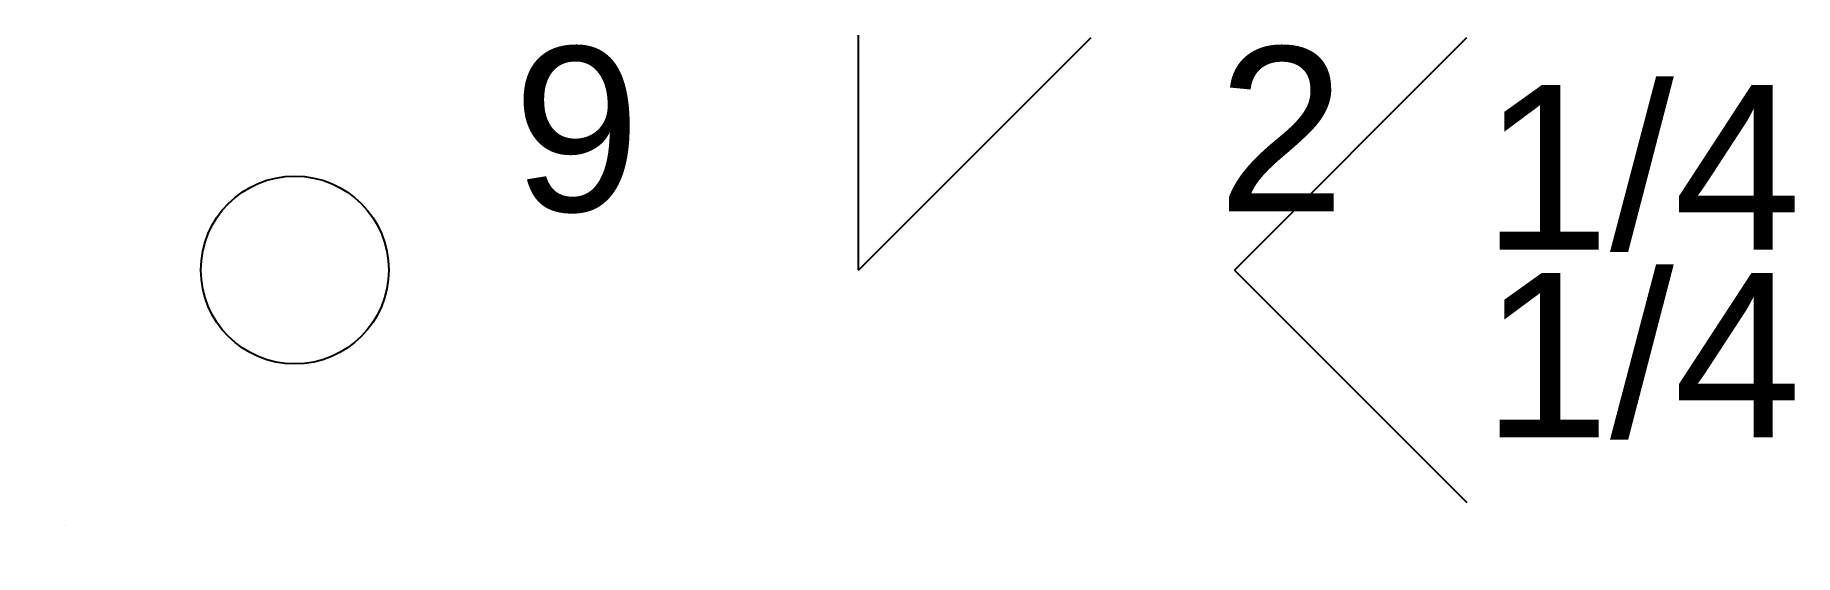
# Model space of a CAD drawing. Extents: x -19.6 to 17.8, y -4.4 to 6.7.
import ezdxf
from ezdxf.enums import TextEntityAlignment as Align

# ---------------------------------------------------------------- set-up
doc = ezdxf.new("R2010")
doc.units = 0
doc.header["$MEASUREMENT"] = 0
doc.layers.add('3t', color=2, linetype='Continuous')
doc.layers.add('dim', color=7, linetype='Continuous')
doc.styles.get("Standard").update_dxf_attribs({"font": 'arial.ttf'})

msp = doc.modelspace()

# ---------------------------------------------------------------- linework, layer by layer
at = {"layer": '3t'}
for p, q in [((-2.084, 1.676), (-2.084, 6.676)), ((-2.084, 1.676), (2.866, 6.626)), ((5.916, 1.676), (10.866, 6.626)), ((5.916, 1.676), (10.866, -3.274))]:
    msp.add_line(p, q, dxfattribs=at)
at = {"layer": 'dim'}
msp.add_lwpolyline([(-18.985, -3.762, 0, 1.25, 0), (-16.977, -1.533, 0, 0, 0), (-14.084, 1.676, 0, 0, 0), (5.916, 1.676, 0, 0, 0)], format="xyseb", dxfattribs=at)
msp.add_circle((-14.084, 1.676), 2, dxfattribs=at)

# ---------------------------------------------------------------- texts
at = {"layer": '3t'}
for s, p in [('9', (-8.084, 4.676)), ('2', (6.916, 4.676))]:
    msp.add_text(s, height=3.5, dxfattribs=at).set_placement(p, align=Align.MIDDLE_CENTER)
for p in [(11.192, 3.863), (11.192, -0.137)]:
    msp.add_text('1/4', height=3.5, dxfattribs=at).set_placement(p, align=Align.MIDDLE_LEFT)

doc.saveas('drawing.dxf')
